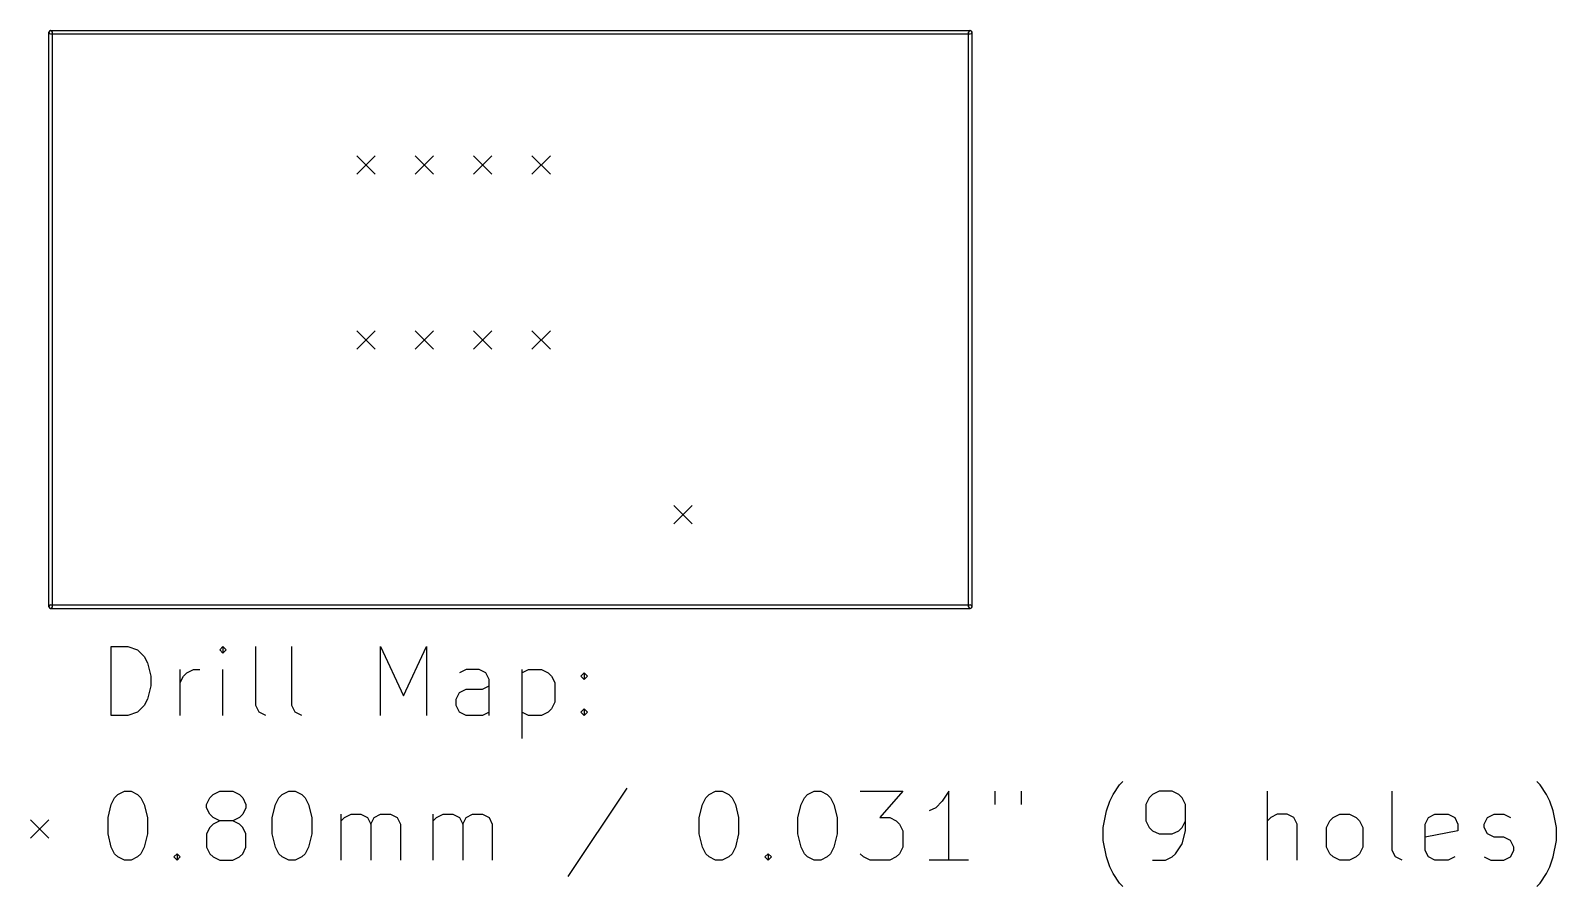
# Model space of a CAD drawing. Extents: x 75.1 to 141.5, y -96.2 to -58.9.
import ezdxf

# ---------------------------------------------------------------- set-up
doc = ezdxf.new("R2010")
doc.units = 0
doc.header["$MEASUREMENT"] = 0
doc.layers.add('BLACK', color=7, linetype='CONTINUOUS')

msp = doc.modelspace()

# ---------------------------------------------------------------- linework, layer by layer
at = {"layer": 'Black'}
for p, q in [((75.925, -84), (75.925, -59)), ((76, -58.925), (116, -58.925)), ((76.075, -84), (76.075, -59)), ((115.925, -84), (115.925, -59)), ((116.075, -84), (116.075, -59)), ((76, -59.075), (116, -59.075)), ((89.316, -64.3722), (90.116, -65.1722)), ((90.116, -64.3722), (89.316, -65.1722)), ((91.856, -64.3722), (92.656, -65.1722)), ((92.656, -64.3722), (91.856, -65.1722)), ((94.396, -64.3722), (95.196, -65.1722)), ((95.196, -64.3722), (94.396, -65.1722)), ((96.936, -64.3722), (97.736, -65.1722)), ((97.736, -64.3722), (96.936, -65.1722)), ((89.316, -71.9922), (90.116, -72.7922)), ((90.116, -71.9922), (89.316, -72.7922)), ((91.856, -71.9922), (92.656, -72.7922)), ((92.656, -71.9922), (91.856, -72.7922)), ((94.396, -71.9922), (95.196, -72.7922)), ((95.196, -71.9922), (94.396, -72.7922)), ((96.936, -71.9922), (97.736, -72.7922)), ((97.736, -71.9922), (96.936, -72.7922)), ((103.1, -79.6), (103.9, -80.4)), ((103.9, -79.6), (103.1, -80.4)), ((76, -83.925), (116, -83.925)), ((76, -84.075), (116, -84.075)), ((78.6393, -88.7321), (78.6393, -85.7321)), ((78.6393, -85.7321), (79.3536, -85.7321)), ((79.3536, -85.7321), (79.7821, -85.875)), ((79.7821, -85.875), (80.0679, -86.1607)), ((80.0679, -86.1607), (80.2107, -86.4464)), ((83.4964, -85.7321), (83.3536, -85.875)), ((83.3536, -85.875), (83.4964, -86.0179)), ((83.6393, -85.875), (83.4964, -85.7321)), ((83.4964, -85.7321), (83.4964, -86.0179)), ((83.4964, -86.0179), (83.6393, -85.875)), ((84.925, -88.3036), (84.925, -85.7321)), ((86.4964, -88.3036), (86.4964, -85.7321)), ((90.3536, -88.7321), (90.3536, -85.7321)), ((90.3536, -85.7321), (91.3536, -87.875)), ((91.3536, -87.875), (92.3536, -85.7321)), ((92.3536, -85.7321), (92.3536, -88.7321)), ((80.2107, -86.4464), (80.3536, -87.0179)), ((81.6393, -88.7321), (81.6393, -86.7321)), ((81.7821, -87.0179), (81.925, -86.875)), ((81.925, -86.875), (82.2107, -86.7321)), ((82.2107, -86.7321), (82.4964, -86.7321)), ((83.4964, -88.7321), (83.4964, -86.7321)), ((94.0679, -86.7321), (93.7821, -86.875)), ((94.6393, -86.7321), (94.0679, -86.7321)), ((94.925, -86.875), (94.6393, -86.7321)), ((95.0679, -87.1607), (94.925, -86.875)), ((96.4964, -86.7321), (96.4964, -89.7321)), ((96.4964, -86.875), (96.7821, -86.7321)), ((96.7821, -86.7321), (97.3536, -86.7321)), ((97.3536, -86.7321), (97.6393, -86.875)), ((97.6393, -86.875), (97.7821, -87.0179)), ((99.0679, -87.0179), (99.2107, -86.875)), ((99.2107, -86.875), (99.3536, -87.0179)), ((99.2107, -86.875), (99.2107, -87.1607)), ((80.3536, -87.4464), (80.2107, -88.0179)), ((80.3536, -87.0179), (80.3536, -87.4464)), ((81.6393, -87.3036), (81.7821, -87.0179)), ((93.7821, -87.7321), (94.0679, -87.5893)), ((94.0679, -87.5893), (94.7821, -87.5893)), ((94.7821, -87.5893), (95.0679, -87.4464)), ((95.0679, -88.7321), (95.0679, -87.1607)), ((97.7821, -87.0179), (97.925, -87.3036)), ((97.925, -87.3036), (97.925, -88.1607)), ((99.2107, -87.1607), (99.0679, -87.0179)), ((99.3536, -87.0179), (99.2107, -87.1607)), ((80.2107, -88.0179), (80.0679, -88.3036)), ((93.6393, -88.0179), (93.7821, -87.7321)), ((93.6393, -88.3036), (93.6393, -88.0179)), ((97.925, -88.1607), (97.7821, -88.4464)), ((79.3536, -88.7321), (78.6393, -88.7321)), ((79.7821, -88.5893), (79.3536, -88.7321)), ((80.0679, -88.3036), (79.7821, -88.5893)), ((85.0679, -88.5893), (84.925, -88.3036)), ((85.3536, -88.7321), (85.0679, -88.5893)), ((86.6393, -88.5893), (86.4964, -88.3036)), ((86.925, -88.7321), (86.6393, -88.5893)), ((93.7821, -88.5893), (93.6393, -88.3036)), ((94.0679, -88.7321), (93.7821, -88.5893)), ((94.7821, -88.7321), (94.0679, -88.7321)), ((95.0679, -88.5893), (94.7821, -88.7321)), ((96.7821, -88.7321), (96.4964, -88.5893)), ((97.3536, -88.7321), (96.7821, -88.7321)), ((97.6393, -88.5893), (97.3536, -88.7321)), ((97.7821, -88.4464), (97.6393, -88.5893)), ((99.0679, -88.5893), (99.2107, -88.4464)), ((99.2107, -88.7321), (99.0679, -88.5893)), ((99.2107, -88.4464), (99.3536, -88.5893)), ((99.2107, -88.4464), (99.2107, -88.7321)), ((99.3536, -88.5893), (99.2107, -88.7321)), ((78.7821, -92.3179), (78.925, -92.175)), ((78.925, -92.175), (79.2107, -92.0321)), ((79.2107, -92.0321), (79.4964, -92.0321)), ((79.4964, -92.0321), (79.7821, -92.175)), ((79.7821, -92.175), (79.925, -92.3179)), ((82.925, -92.3179), (83.0679, -92.175)), ((83.0679, -92.175), (83.3536, -92.0321)), ((83.3536, -92.0321), (83.925, -92.0321)), ((83.925, -92.0321), (84.2107, -92.175)), ((84.2107, -92.175), (84.3536, -92.3179)), ((85.925, -92.3179), (86.0679, -92.175)), ((86.0679, -92.175), (86.3536, -92.0321)), ((86.3536, -92.0321), (86.6393, -92.0321)), ((86.6393, -92.0321), (86.925, -92.175)), ((86.925, -92.175), (87.0679, -92.3179)), ((101.068, -91.8893), (98.4964, -95.7464)), ((104.496, -92.3179), (104.639, -92.175)), ((104.639, -92.175), (104.925, -92.0321)), ((104.925, -92.0321), (105.211, -92.0321)), ((105.211, -92.0321), (105.496, -92.175)), ((105.496, -92.175), (105.639, -92.3179)), ((108.782, -92.3179), (108.925, -92.175)), ((108.925, -92.175), (109.211, -92.0321)), ((109.211, -92.0321), (109.496, -92.0321)), ((109.496, -92.0321), (109.782, -92.175)), ((109.782, -92.175), (109.925, -92.3179)), ((111.211, -92.0321), (113.068, -92.0321)), ((113.068, -92.0321), (112.068, -93.175)), ((115.068, -92.0321), (114.782, -92.4607)), ((115.068, -95.0321), (115.068, -92.0321)), ((117.068, -92.0321), (117.068, -92.6036)), ((118.211, -92.0321), (118.211, -92.6036)), ((122.068, -92.4607), (122.211, -92.175)), ((122.211, -92.175), (122.496, -91.7464)), ((122.496, -91.7464), (122.639, -91.6036)), ((123.925, -92.175), (123.782, -92.3179)), ((124.211, -92.0321), (123.925, -92.175)), ((124.782, -92.0321), (124.211, -92.0321)), ((125.068, -92.175), (124.782, -92.0321)), ((125.211, -92.3179), (125.068, -92.175)), ((128.925, -95.0321), (128.925, -92.0321)), ((134.354, -94.6036), (134.354, -92.0321)), ((140.782, -91.7464), (140.639, -91.6036)), ((141.068, -92.175), (140.782, -91.7464)), ((141.211, -92.4607), (141.068, -92.175)), ((78.4964, -93.175), (78.6393, -92.6036)), ((78.6393, -92.6036), (78.7821, -92.3179)), ((79.925, -92.3179), (80.0679, -92.6036)), ((80.0679, -92.6036), (80.2107, -93.175)), ((82.7821, -92.6036), (82.925, -92.3179)), ((82.7821, -92.7464), (82.7821, -92.6036)), ((82.925, -93.0321), (82.7821, -92.7464)), ((84.3536, -92.3179), (84.4964, -92.6036)), ((84.4964, -92.7464), (84.3536, -93.0321)), ((84.4964, -92.6036), (84.4964, -92.7464)), ((85.6393, -93.175), (85.7821, -92.6036)), ((85.7821, -92.6036), (85.925, -92.3179)), ((87.0679, -92.3179), (87.2107, -92.6036)), ((87.2107, -92.6036), (87.3536, -93.175)), ((104.211, -93.175), (104.354, -92.6036)), ((104.354, -92.6036), (104.496, -92.3179)), ((105.639, -92.3179), (105.782, -92.6036)), ((105.782, -92.6036), (105.925, -93.175)), ((108.496, -93.175), (108.639, -92.6036)), ((108.639, -92.6036), (108.782, -92.3179)), ((109.925, -92.3179), (110.068, -92.6036)), ((110.068, -92.6036), (110.211, -93.175)), ((114.496, -92.7464), (114.211, -92.8893)), ((114.782, -92.4607), (114.496, -92.7464)), ((121.782, -93.6036), (121.925, -92.8893)), ((121.925, -92.8893), (122.068, -92.4607)), ((123.782, -92.3179), (123.639, -92.6036)), ((123.639, -92.6036), (123.639, -93.3179)), ((125.354, -92.6036), (125.211, -92.3179)), ((125.354, -93.7464), (125.354, -92.6036)), ((141.354, -92.8893), (141.211, -92.4607)), ((141.496, -93.6036), (141.354, -92.8893)), ((75.125, -93.275), (75.925, -94.075)), ((75.925, -93.275), (75.125, -94.075)), ((78.4964, -93.8893), (78.4964, -93.175)), ((80.2107, -93.175), (80.2107, -93.8893)), ((83.0679, -93.175), (82.925, -93.0321)), ((83.0679, -93.4607), (82.925, -93.6036)), ((83.3536, -93.3179), (83.0679, -93.175)), ((83.3536, -93.3179), (83.0679, -93.4607)), ((83.925, -93.3179), (83.3536, -93.3179)), ((84.2107, -93.175), (83.925, -93.3179)), ((84.2107, -93.4607), (83.925, -93.3179)), ((84.3536, -93.0321), (84.2107, -93.175)), ((84.3536, -93.6036), (84.2107, -93.4607)), ((85.6393, -93.8893), (85.6393, -93.175)), ((87.3536, -93.175), (87.3536, -93.8893)), ((88.6393, -95.0321), (88.6393, -93.0321)), ((88.6393, -93.3179), (88.7821, -93.175)), ((88.7821, -93.175), (89.0679, -93.0321)), ((89.0679, -93.0321), (89.4964, -93.0321)), ((89.4964, -93.0321), (89.7821, -93.175)), ((89.7821, -93.175), (89.925, -93.4607)), ((89.925, -93.4607), (90.0679, -93.175)), ((89.925, -93.4607), (89.925, -95.0321)), ((90.0679, -93.175), (90.3536, -93.0321)), ((90.3536, -93.0321), (90.7821, -93.0321)), ((90.7821, -93.0321), (91.0679, -93.175)), ((91.0679, -93.175), (91.2107, -93.4607)), ((91.2107, -93.4607), (91.2107, -95.0321)), ((92.6393, -95.0321), (92.6393, -93.0321)), ((92.6393, -93.3179), (92.7821, -93.175)), ((92.7821, -93.175), (93.0679, -93.0321)), ((93.0679, -93.0321), (93.4964, -93.0321)), ((93.4964, -93.0321), (93.7821, -93.175)), ((93.7821, -93.175), (93.925, -93.4607)), ((93.925, -93.4607), (94.0679, -93.175)), ((93.925, -93.4607), (93.925, -95.0321)), ((94.0679, -93.175), (94.3536, -93.0321)), ((94.3536, -93.0321), (94.7821, -93.0321)), ((94.7821, -93.0321), (95.0679, -93.175)), ((95.0679, -93.175), (95.2107, -93.4607)), ((95.2107, -93.4607), (95.2107, -95.0321)), ((104.211, -93.8893), (104.211, -93.175)), ((105.925, -93.175), (105.925, -93.8893)), ((108.496, -93.8893), (108.496, -93.175)), ((110.211, -93.175), (110.211, -93.8893)), ((112.068, -93.175), (112.496, -93.175)), ((112.496, -93.175), (112.782, -93.3179)), ((112.782, -93.3179), (112.925, -93.4607)), ((112.925, -93.4607), (113.068, -93.7464)), ((123.639, -93.3179), (123.782, -93.6036)), ((125.211, -93.6036), (125.354, -93.3179)), ((129.068, -93.175), (128.925, -93.3179)), ((129.354, -93.0321), (129.068, -93.175)), ((129.782, -93.0321), (129.354, -93.0321)), ((130.068, -93.175), (129.782, -93.0321)), ((130.211, -93.4607), (130.068, -93.175)), ((130.211, -95.0321), (130.211, -93.4607)), ((131.496, -93.6036), (131.639, -93.3179)), ((131.639, -93.3179), (131.782, -93.175)), ((131.782, -93.175), (132.068, -93.0321)), ((132.068, -93.0321), (132.496, -93.0321)), ((132.496, -93.0321), (132.782, -93.175)), ((132.782, -93.175), (132.925, -93.3179)), ((132.925, -93.3179), (133.068, -93.6036)), ((135.782, -93.4607), (135.925, -93.175)), ((135.782, -94.6036), (135.782, -93.4607)), ((135.925, -93.175), (136.211, -93.0321)), ((136.211, -93.0321), (136.782, -93.0321)), ((136.782, -93.0321), (137.068, -93.175)), ((137.068, -93.175), (137.211, -93.4607)), ((137.211, -93.4607), (137.211, -93.7464)), ((138.354, -93.4607), (138.496, -93.175)), ((138.354, -93.6036), (138.354, -93.4607)), ((138.496, -93.175), (138.782, -93.0321)), ((138.782, -93.0321), (139.211, -93.0321)), ((139.211, -93.0321), (139.496, -93.175)), ((78.6393, -94.4607), (78.4964, -93.8893)), ((80.2107, -93.8893), (80.0679, -94.4607)), ((82.925, -93.6036), (82.7821, -93.8893)), ((82.7821, -93.8893), (82.7821, -94.4607)), ((84.4964, -93.8893), (84.3536, -93.6036)), ((84.4964, -94.4607), (84.4964, -93.8893)), ((85.7821, -94.4607), (85.6393, -93.8893)), ((87.3536, -93.8893), (87.2107, -94.4607)), ((104.354, -94.4607), (104.211, -93.8893)), ((105.925, -93.8893), (105.782, -94.4607)), ((108.639, -94.4607), (108.496, -93.8893)), ((110.211, -93.8893), (110.068, -94.4607)), ((113.068, -93.7464), (113.068, -94.4607)), ((121.782, -94.175), (121.782, -93.6036)), ((121.925, -94.8893), (121.782, -94.175)), ((123.782, -93.6036), (123.925, -93.7464)), ((123.925, -93.7464), (124.211, -93.8893)), ((124.211, -93.8893), (124.782, -93.8893)), ((124.782, -93.8893), (125.068, -93.7464)), ((125.068, -93.7464), (125.211, -93.6036)), ((125.211, -94.3179), (125.354, -93.7464)), ((131.496, -94.4607), (131.496, -93.6036)), ((133.068, -93.6036), (133.068, -94.4607)), ((137.211, -93.7464), (135.782, -94.0321)), ((138.496, -93.8893), (138.354, -93.6036)), ((138.782, -94.0321), (138.496, -93.8893)), ((139.211, -94.0321), (138.782, -94.0321)), ((139.496, -94.175), (139.211, -94.0321)), ((139.639, -94.4607), (139.496, -94.175)), ((141.354, -94.8893), (141.496, -94.175)), ((141.496, -94.175), (141.496, -93.6036)), ((78.7821, -94.7464), (78.6393, -94.4607)), ((78.925, -94.8893), (78.7821, -94.7464)), ((79.2107, -95.0321), (78.925, -94.8893)), ((79.7821, -94.8893), (79.4964, -95.0321)), ((79.925, -94.7464), (79.7821, -94.8893)), ((80.0679, -94.4607), (79.925, -94.7464)), ((81.3536, -94.8893), (81.4964, -94.7464)), ((81.4964, -95.0321), (81.3536, -94.8893)), ((81.4964, -94.7464), (81.6393, -94.8893)), ((81.4964, -94.7464), (81.4964, -95.0321)), ((81.6393, -94.8893), (81.4964, -95.0321)), ((82.7821, -94.4607), (82.925, -94.7464)), ((82.925, -94.7464), (83.0679, -94.8893)), ((83.0679, -94.8893), (83.3536, -95.0321)), ((83.925, -95.0321), (84.2107, -94.8893)), ((84.2107, -94.8893), (84.3536, -94.7464)), ((84.3536, -94.7464), (84.4964, -94.4607)), ((85.925, -94.7464), (85.7821, -94.4607)), ((86.0679, -94.8893), (85.925, -94.7464)), ((86.3536, -95.0321), (86.0679, -94.8893)), ((86.925, -94.8893), (86.6393, -95.0321)), ((87.0679, -94.7464), (86.925, -94.8893)), ((87.2107, -94.4607), (87.0679, -94.7464)), ((104.496, -94.7464), (104.354, -94.4607)), ((104.639, -94.8893), (104.496, -94.7464)), ((104.925, -95.0321), (104.639, -94.8893)), ((105.496, -94.8893), (105.211, -95.0321)), ((105.639, -94.7464), (105.496, -94.8893)), ((105.782, -94.4607), (105.639, -94.7464)), ((107.068, -94.8893), (107.211, -94.7464)), ((107.211, -95.0321), (107.068, -94.8893)), ((107.211, -94.7464), (107.354, -94.8893)), ((107.211, -94.7464), (107.211, -95.0321)), ((107.354, -94.8893), (107.211, -95.0321)), ((108.782, -94.7464), (108.639, -94.4607)), ((108.925, -94.8893), (108.782, -94.7464)), ((109.211, -95.0321), (108.925, -94.8893)), ((109.782, -94.8893), (109.496, -95.0321)), ((109.925, -94.7464), (109.782, -94.8893)), ((110.068, -94.4607), (109.925, -94.7464)), ((111.354, -94.8893), (111.211, -94.7464)), ((111.639, -95.0321), (111.354, -94.8893)), ((112.782, -94.8893), (112.496, -95.0321)), ((112.925, -94.7464), (112.782, -94.8893)), ((113.068, -94.4607), (112.925, -94.7464)), ((122.068, -95.3179), (121.925, -94.8893)), ((124.496, -95.0321), (124.782, -94.8893)), ((124.782, -94.8893), (124.925, -94.7464)), ((124.925, -94.7464), (125.211, -94.3179)), ((131.639, -94.7464), (131.496, -94.4607)), ((131.782, -94.8893), (131.639, -94.7464)), ((132.068, -95.0321), (131.782, -94.8893)), ((132.782, -94.8893), (132.496, -95.0321)), ((132.925, -94.7464), (132.782, -94.8893)), ((133.068, -94.4607), (132.925, -94.7464)), ((134.496, -94.8893), (134.354, -94.6036)), ((134.782, -95.0321), (134.496, -94.8893)), ((135.925, -94.8893), (135.782, -94.6036)), ((136.211, -95.0321), (135.925, -94.8893)), ((137.068, -94.8893), (136.782, -95.0321)), ((138.354, -94.8893), (138.639, -95.0321)), ((139.211, -95.0321), (139.496, -94.8893)), ((139.496, -94.8893), (139.639, -94.6036)), ((139.639, -94.6036), (139.639, -94.4607)), ((141.211, -95.3179), (141.354, -94.8893)), ((79.4964, -95.0321), (79.2107, -95.0321)), ((83.3536, -95.0321), (83.925, -95.0321)), ((86.6393, -95.0321), (86.3536, -95.0321)), ((105.211, -95.0321), (104.925, -95.0321)), ((109.496, -95.0321), (109.211, -95.0321)), ((112.496, -95.0321), (111.639, -95.0321)), ((115.925, -95.0321), (114.211, -95.0321)), ((122.211, -95.6036), (122.068, -95.3179)), ((123.925, -95.0321), (124.496, -95.0321)), ((132.496, -95.0321), (132.068, -95.0321)), ((136.782, -95.0321), (136.211, -95.0321)), ((138.639, -95.0321), (139.211, -95.0321)), ((141.068, -95.6036), (141.211, -95.3179)), ((122.496, -96.0321), (122.211, -95.6036)), ((122.639, -96.175), (122.496, -96.0321)), ((140.639, -96.175), (140.782, -96.0321)), ((140.782, -96.0321), (141.068, -95.6036))]:
    msp.add_line(p, q, dxfattribs=at)
for centre, start, end in [((76, -59), 90, 270), ((76, -59), 360, 540), ((116, -59), 360, 540), ((116, -59), 270, 450), ((76, -84), 90, 270), ((76, -84), 180, 360), ((116, -84), 180, 360), ((116, -84), 270, 450)]:
    msp.add_arc(centre, 0.075, start, end, dxfattribs=at)

doc.saveas('drawing.dxf')
